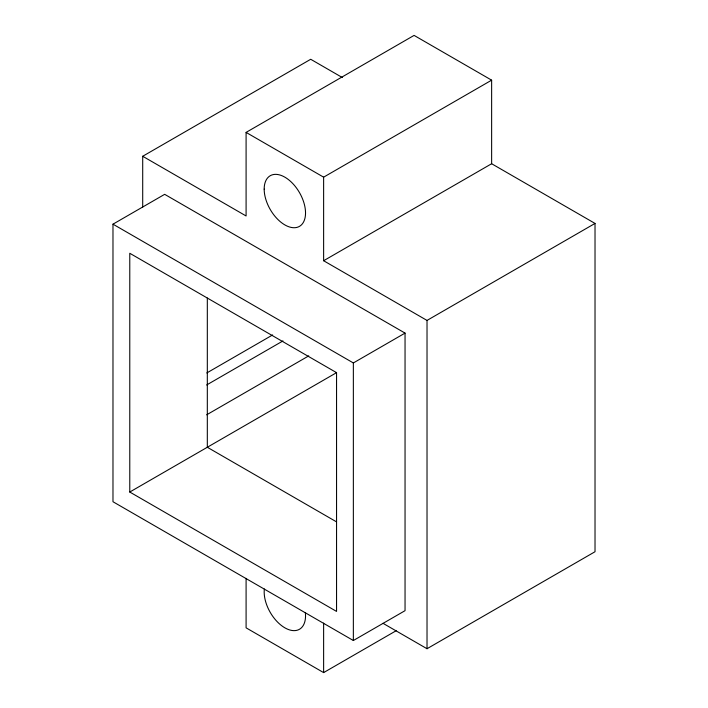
<?xml version="1.0" encoding="UTF-8"?>
<svg xmlns="http://www.w3.org/2000/svg" width="708" height="708" viewBox="0 0 708 708"><rect width="100%" height="100%" fill="white"/><g stroke="black" fill="none" stroke-linecap="round" stroke-linejoin="round"><path stroke-width="1.06" d="M142.706 207.125L142.706 156.273L310.706 59.277L342.3 77.517M142.706 156.273L246.092 215.967L246.092 132.396L414.091 35.4L491.635 80.163L491.635 163.734L323.627 260.73L323.627 177.168L491.635 80.163M112.979 224.171L164.672 194.328L405.047 333.105L405.047 610.668L353.354 640.519L112.979 501.733L112.979 224.171L353.354 362.947L405.047 333.105M206.798 372.957L272.633 334.946M206.639 384.984L282.97 340.92M206.639 414.826L308.732 355.885M129.776 492.033L336.557 372.656L336.557 611.42L129.776 492.033L129.776 253.269L336.557 372.656M323.627 260.73L427.021 320.423L595.021 223.427L595.021 551.727L427.021 648.723L382.984 623.297M246.092 578.347L246.092 627.837L323.627 672.6L396.179 630.713M491.635 163.734L595.021 223.427M246.092 132.396L323.627 177.168M336.557 521.885L207.32 447.27L207.32 298.041M427.021 320.423L427.021 648.723M353.354 362.947L353.354 640.519M323.627 623.12L323.627 672.6M305.36 612.677A29.24 16.886 60 0 1 284.864 627.828A29.24 16.886 60 0 1 264.358 589.003M264.181 189.107A29.24 16.886 60 0 0 295.201 227.684A29.24 16.886 60 0 0 295.201 186.337A29.24 16.886 60 0 0 264.181 189.107"/></g></svg>
